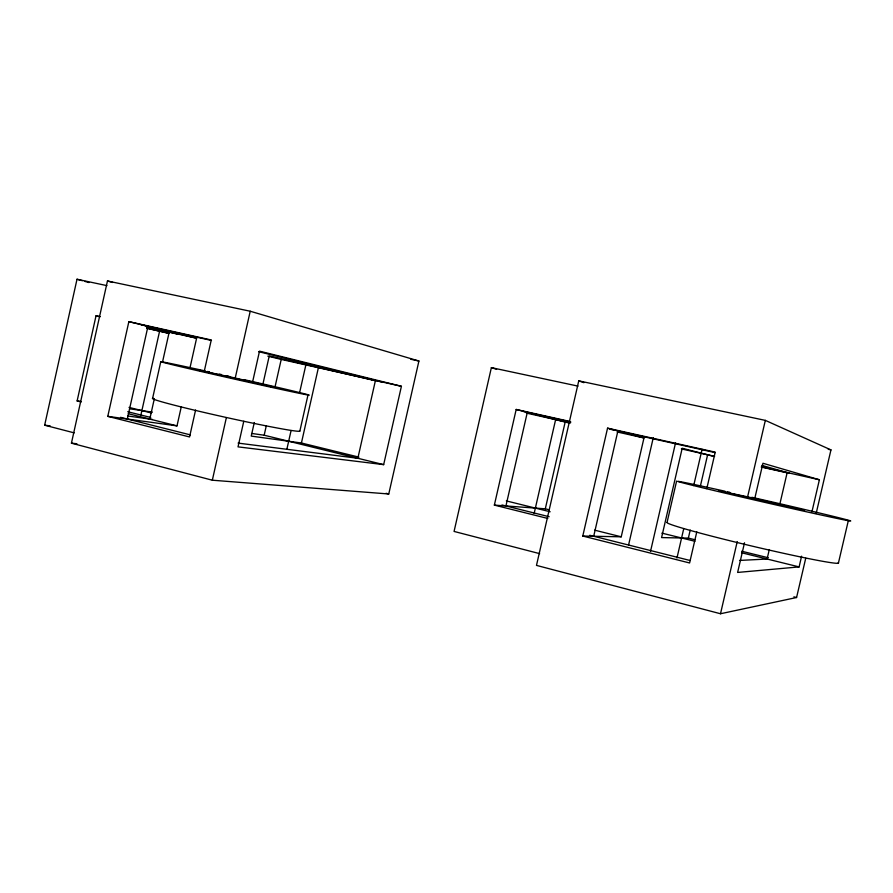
<?xml version="1.0" encoding="UTF-8"?>
<svg xmlns="http://www.w3.org/2000/svg" width="893" height="893" viewBox="0 0 893 893"><rect width="100%" height="100%" fill="white"/><g stroke="black" fill="none" stroke-linecap="round" stroke-linejoin="round"><path stroke-width="1.34" d="M74.208 432.871L44.65 425.202L77.01 279.252L106.926 285.626M81.151 401.939L77.122 400.935L96.031 315.787L100.094 316.691M71.429 443.174L107.461 280.982L250.219 311.233L418.917 361.018L388.756 493.985L212.333 480.211L71.429 443.174L76.91 443.754M195.589 410.021L189.562 436.956L107.785 416.35L128.86 321.647L211.261 339.987L204.33 370.963M127.308 419.029L147.97 326.313L211.485 340.456M140.714 415.837L159.59 331.18M152.58 398.445L160.785 361.665M149.79 419.085L154.344 398.691M162.526 362L169.201 332.096M107.785 416.35L177.004 425.872L181.234 406.996M189.975 367.883L196.605 338.213L128.86 321.647M212.333 480.211L226.353 417.678M235.239 378.029L198.012 370.048L271.505 386.636L235.239 378.029L250.219 311.233M243.778 421.25L238.018 446.868L383.666 464.639L401.415 386.289L259.506 351.15L252.552 382.159M254.293 422.512L251.234 436.097L301.421 443.006L358.941 457.138M262.832 384.492L269.239 355.972L374.837 380.608M251.837 433.473L264.172 435.215L266.304 425.738M275.122 386.479L281.217 359.41L267.8 356.14M286.887 449.168L291.085 430.538M299.523 393.043L305.864 364.924M299.825 431.219L308.007 394.907M301.421 443.006L318.332 367.972M375.44 380.485L357.836 458.276L238.085 443.107M578.005 386.111L491.373 367.637L454.068 531.435L539.629 553.638M547.811 518.465L494.354 505.114L516.187 409.463L570.024 421.474M527.316 412.332L505.929 505.963L549.15 516.723M534.148 513.453L555.625 419.621M494.354 505.114L545.299 508.82L565.157 422.076L516.187 409.463M816.135 513.553L830.959 449.893L765.334 420.38L578.753 380.853L536.481 565.392L720.506 613.748L796.578 597.517L805.732 558.248M696.786 531.882L689.597 562.97L582.783 536.046L607.553 428.171L715.226 452.137L706.787 488.627M593.711 536.258L617.9 430.951L715.114 452.606M582.783 536.046L621.227 536.805L643.976 437.961L607.553 428.171M628.594 544.92L653.285 437.659M650.484 551.528L675.543 442.883M667.06 522.45L676.615 481.037M676.961 558.025L683.759 528.578M693.694 485.569L702.077 449.302M714.266 456.535L682.196 448.23L661.579 537.586L688.358 538.111L690.211 530.074M700.436 485.859L707.557 455.039M720.506 613.748L737.238 541.56M747.608 496.843L804.537 510.405L718.82 490.715L747.608 496.843L765.334 420.38M744.505 542.788L737.629 572.435L799.112 566.91L801.601 556.183M754.819 498.294L762.946 463.255L819.394 479.764L811.904 511.946M769.286 549.575L767.087 559.029L739.538 560.436M779.957 503.63L787.18 472.553M838.449 562.947L848.35 520.53M44.65 425.202L50.164 425.861M127.811 415.982L152.435 419.453M77.122 400.935L81.006 401.515M129.541 408.76L152.435 412.175M410.747 359.254L418.917 361.018M828.224 449.302L830.959 449.893M141.172 324.806L146.608 326.012M609.986 429.198L615.266 430.37M147.524 327.262L196.605 338.213M617.119 431.966L643.976 437.961M146.53 327.396L169.67 332.553M523.298 411.439L570.839 422.043M146.664 328.289L168.944 333.268M526.39 413.091L570.515 422.947M565.157 422.076L569.209 422.981M281.217 359.41L401.415 386.289M681.337 448.889L714.59 456.323M761.64 466.849L819.394 479.764M761.216 467.039L786.711 472.743M96.031 315.787L99.849 316.714M147.49 328.244L168.654 333.379M146.318 326.525L178.254 334.306M258.602 351.663L383.108 382.371M688.358 538.111L695.022 539.752M741.692 551.227L768.36 557.779M264.172 435.215L383.666 464.639M661.892 533.132L694.955 541.27M741.703 552.778L799.112 566.91M545.299 508.82L549.318 509.825M129.027 407.409L151.352 412.946M506.331 500.906L550.166 511.767M127.732 411.729L150.716 417.455M501.944 504.969L504.601 505.628M594.559 530.141L621.227 536.805M128.257 413.705L177.004 425.872M120.555 417.332L190.354 434.88M589.782 535.275L690.166 560.514M386.066 493.304L388.756 493.985M793.888 596.837L796.578 597.517M77.01 279.252L82.357 280.715M85.025 281.451L89.032 282.556M107.461 280.982L112.752 282.478M761.863 465.376L789.624 473.257M491.373 367.637L496.597 369.311M578.753 380.853L583.888 382.673M751.861 497.301A88.128 1.038 12.9 0 1 844.756 520.016A88.128 1.038 12.9 0 1 706.787 488.806A88.128 1.038 12.9 0 1 725.049 491.239M727.371 491.764A88.128 1.038 12.9 0 1 729.715 492.289M838.226 562.668A88.083 3.393 13.3 0 1 751.672 546.003A88.083 3.393 13.3 0 1 667.417 522.316M244.358 379.715A75.47 0.793 12.7 0 1 299.735 393.4A75.47 0.793 12.7 0 1 180.431 366.655A75.47 0.793 12.7 0 1 205.446 370.997M207.5 371.443A75.47 0.793 12.7 0 1 209.576 371.912M219.142 374.033A75.47 0.793 12.7 0 1 221.308 374.524M226.777 375.741A75.47 0.793 12.7 0 1 228.965 376.243M299.523 430.817A75.436 2.601 12.5 0 1 225.047 417.198A75.436 2.601 12.5 0 1 153.172 398.245"/></g></svg>
